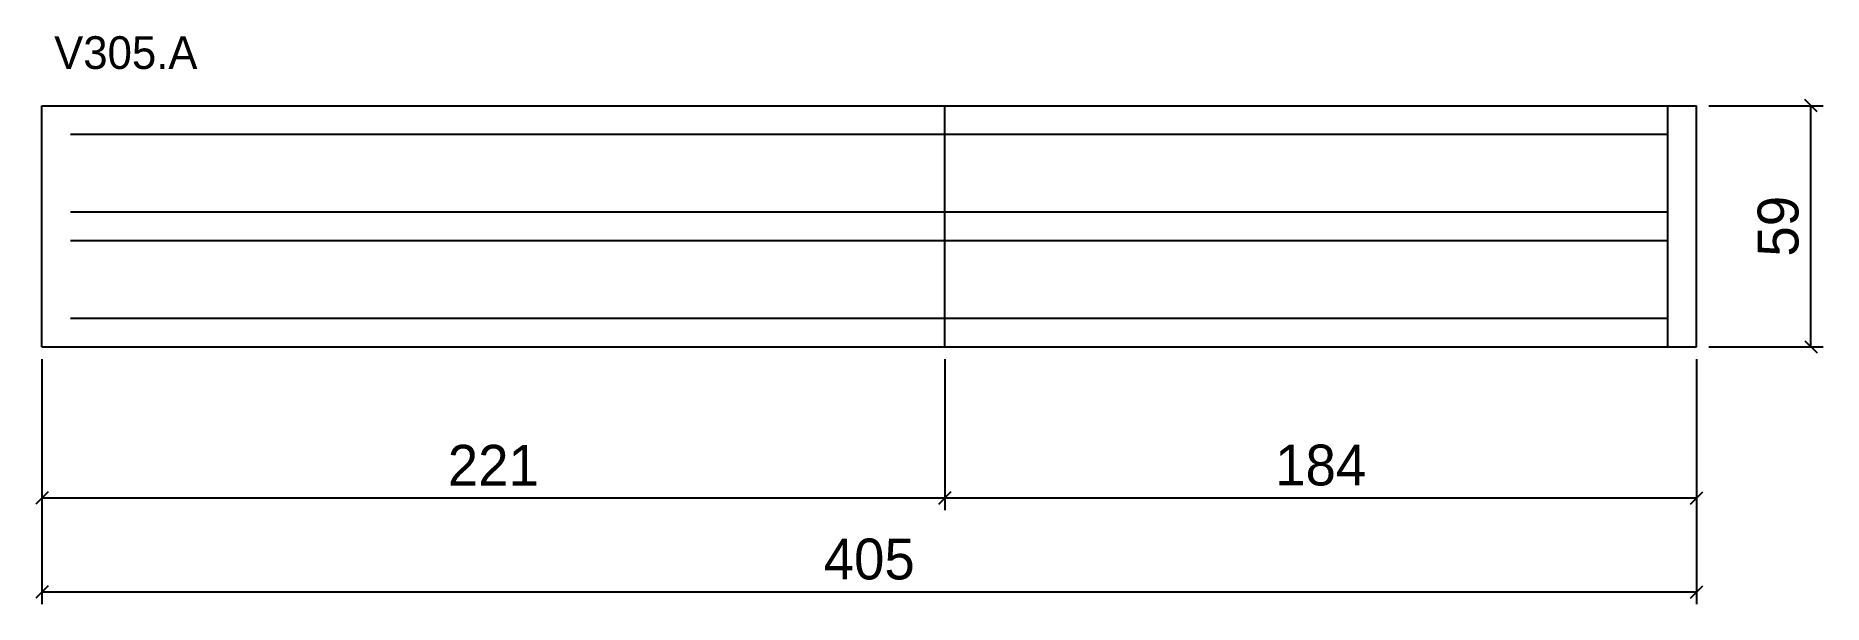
# Model space of a CAD drawing. Extents: x -2 to 436, y -272 to -133.
import ezdxf

# ---------------------------------------------------------------- set-up
doc = ezdxf.new("R2010")
doc.units = 0
for name, color, linetype in [('COTA', 241, 'Continuous'), ('NOMENCLATURA', 7, 'Continuous'), ('Painéis', 200, 'Continuous'), ('SARR_2.2x7', 40, 'Continuous')]:
    doc.layers.add(name, color=color, linetype=linetype)
doc.dimstyles.new('PAINEL', dxfattribs={"dimtxt": 10, "dimasz": 3, "dimexe": 3, "dimexo": 3, "dimgap": 3, "dimtad": 1, "dimblk": 'OBLIQUE', "dimblk1": 'OBLIQUE', "dimcen": 2.5, "dimclrd": 4, "dimclre": 4, "dimclrt": 240, "dimazin": 3, "dimtfac": 1, "dimtmove": 0, "dimatfit": 3})

# ---------------------------------------------------------------- blocks, each defined once
blk = doc.blocks.new('_OBLIQUE')
at = {"color": 0, "linetype": 'BYBLOCK'}
blk.add_line((-0.5, -0.5), (0.5, 0.5), dxfattribs=at)

msp = doc.modelspace()

# ---------------------------------------------------------------- linework, layer by layer
at = {"layer": 'Painéis'}
for p, q in [((0, -150), (221, -150)), ((0, -209), (0, -150)), ((221, -209), (221, -150)), ((221, -150), (405, -150)), ((405, -209), (405, -150)), ((0, -209), (221, -209)), ((221, -209), (405, -209))]:
    msp.add_line(p, q, dxfattribs=at)
at = {"layer": 'SARR_2.2x7'}
msp.add_line((398, -209), (398, -150), dxfattribs=at)
for points in [[(7, -157), (221, -157)], [(7, -157), (221, -157)], [(221, -157), (398, -157)], [(221, -157), (398, -157)], [(7, -176), (221, -176)], [(7, -176), (221, -176)], [(221, -176), (398, -176)], [(221, -176), (398, -176)], [(7, -183), (221, -183)], [(7, -183), (221, -183)], [(221, -183), (398, -183)], [(221, -183), (398, -183)], [(7, -202), (221, -202)], [(7, -202), (221, -202)], [(221, -202), (398, -202)], [(221, -202), (398, -202)]]:
    msp.add_lwpolyline(points, dxfattribs=at)

# ---------------------------------------------------------------- texts
at = {"layer": 'NOMENCLATURA'}
msp.add_text('V305.A', height=8, dxfattribs=at).set_placement((3, -141))

# ---------------------------------------------------------------- dimensions: what is measured, and where the dimension line sits
at = {"layer": 'COTA'}
msp.add_linear_dim(base=(433, -209), p1=(405, -209), p2=(405, -150), angle=90, dimstyle='PAINEL', dxfattribs=at).render()
msp.add_linear_dim(base=(433, -209), p1=(405, -209), p2=(405, -150), angle=90, dimstyle='PAINEL', dxfattribs=at).render()
for base, p1, p2 in [((0, -246), (0, -209), (221, -209)), ((0, -269), (0, -209), (405, -209)), ((221, -246), (221, -209), (405, -209))]:
    msp.add_linear_dim(base=base, p1=p1, p2=p2, dimstyle='PAINEL', dxfattribs=at).render()

doc.saveas('drawing.dxf')
